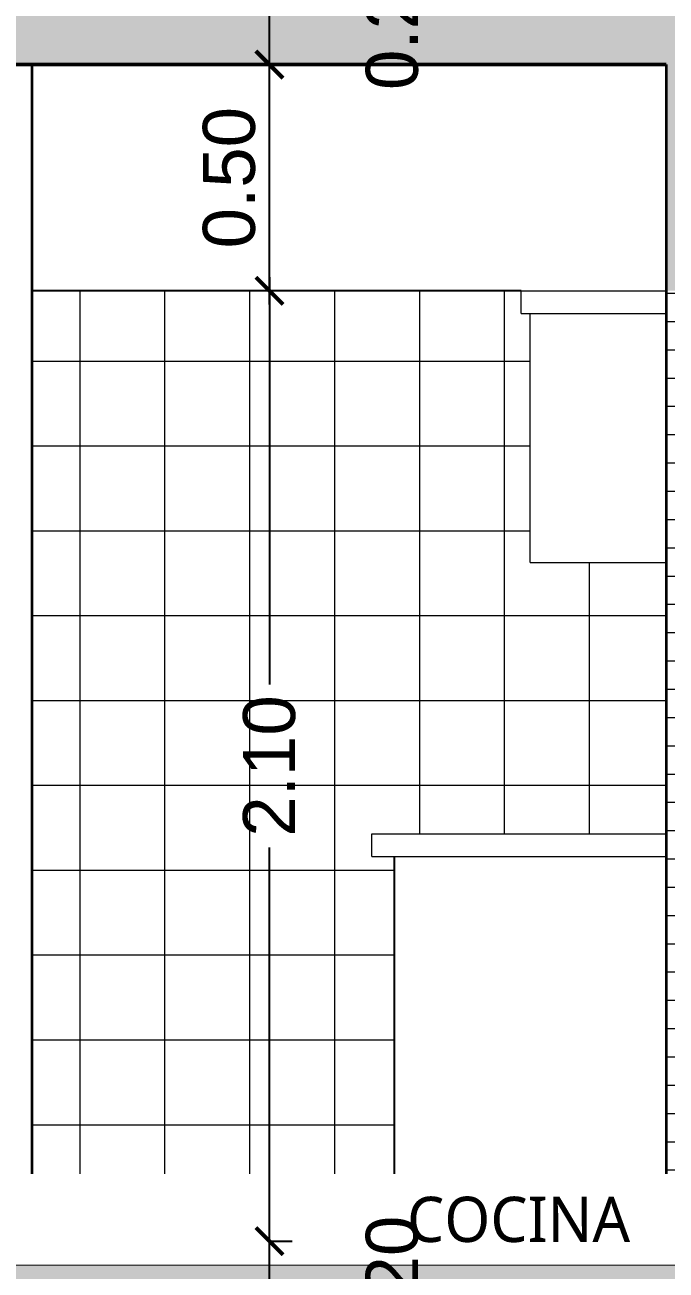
# Model space of a CAD drawing. Header units: feet. Extents: x -417 to 46, y -646 to -218.
# Drawn here: x -84.398 to -82.982, y -606.919 to -604.167 of the extents above; entities that cross this region are included whole.
import ezdxf

# ---------------------------------------------------------------- set-up
doc = ezdxf.new("R2010")
doc.units = ezdxf.units.FT
doc.header["$MEASUREMENT"] = 0
for name, color, linetype, lineweight in [('A-WALL', 4, 'Continuous', 25), ('DIM-COTAS', 1, 'Continuous', 5), ('MB', 2, 'Continuous', 20), ('muros', 4, 'Continuous', 50), ('Piso', 8, 'Continuous', 9), ('TXT', 2, 'Continuous', 9)]:
    doc.layers.add(name, color=color, linetype=linetype, lineweight=lineweight)
doc.layers.add('COCINA', color=2, linetype='Continuous')
doc.layers.add('DIM', color=10, linetype='Continuous')
doc.styles.add('ads', font='trebuc.ttf', dxfattribs={"height": 0.14})
doc.styles.get("Standard").update_dxf_attribs({"font": 'arial.ttf', "height": 0.115})
doc.dimstyles.new('KEILY', dxfattribs={"dimtxt": 0.115, "dimasz": 0.06, "dimexe": 0.05, "dimexo": 0.2, "dimgap": 0.03, "dimtad": 1, "dimzin": 1, "dimdsep": 46, "dimtxsty": 'Standard', "dimblk": 'ARCHTICK', "dimcen": 2.5, "dimdle": 0.03, "dimclrd": 256, "dimclre": 256, "dimclrt": 7, "dimadec": 0, "dimazin": 0, "dimtfac": 1, "dimtmove": 2, "dimatfit": 3, "dimfxl": 0.2, "dimfxlon": 1, "dimtolj": 1, "dimtzin": 1, "dimarcsym": 0})

# ---------------------------------------------------------------- blocks, each defined once
blk = doc.blocks.new('_ArchTick')
at = {"layer": 'DIM-COTAS', "color": 0, "const_width": 0.15}
blk.add_lwpolyline([(-0.5, -0.5), (0.5, 0.5)], dxfattribs=at)
blk = doc.blocks.new('*D2952')
at = {"layer": 'Defpoints', "color": 0, "transparency": 16777216}
for p in [(-84.0384, -606.8551), (-83.8579, -606.8551), (-84.0384, -607.0551)]:
    blk.add_point(p, dxfattribs=at)
at = {"layer": 'DIM', "lineweight": -2, "transparency": 16777216}
for p, q in [((-83.8579, -607.0851), (-83.8579, -606.8251)), ((-83.8579, -606.8551), (-83.8079, -606.8551)), ((-83.8579, -607.0551), (-83.8079, -607.0551))]:
    blk.add_line(p, q, dxfattribs=at)
at = {"layer": 'DIM', "lineweight": -2, "transparency": 16777216, "xscale": 0.06, "yscale": 0.06, "zscale": 0.06}
for p, rotation in [((-83.8579, -606.8551), 90), ((-83.8579, -607.0551), 270)]:
    blk.add_blockref('_ArchTick', p, dxfattribs=dict(at, rotation=rotation))
at = {"layer": 'DIM', "color": 7, "transparency": 16777216, "insert": (-83.5868, -606.9551), "char_height": 0.115, "attachment_point": 5, "rotation": 90}
blk.add_mtext('\\A1;0.20', dxfattribs=at)
blk = doc.blocks.new('*D2953')
at = {"layer": 'Defpoints', "color": 0, "transparency": 16777216}
for p in [(-83.8579, -604.7551), (-83.8579, -604.7551), (-84.0384, -606.8551)]:
    blk.add_point(p, dxfattribs=at)
at = {"layer": 'DIM', "lineweight": -2, "transparency": 16777216}
for p, q in [((-83.8579, -604.7251), (-83.8579, -605.625)), ((-83.8579, -604.7551), (-83.9079, -604.7551)), ((-83.8579, -606.8851), (-83.8579, -605.9852)), ((-83.8579, -606.8551), (-83.8079, -606.8551))]:
    blk.add_line(p, q, dxfattribs=at)
at = {"layer": 'DIM', "lineweight": -2, "transparency": 16777216, "xscale": 0.06, "yscale": 0.06, "zscale": 0.06}
for p, rotation in [((-83.8579, -604.7551), 90), ((-83.8579, -606.8551), 270)]:
    blk.add_blockref('_ArchTick', p, dxfattribs=dict(at, rotation=rotation))
at = {"layer": 'DIM', "color": 7, "transparency": 16777216, "insert": (-83.8579, -605.8051), "char_height": 0.115, "attachment_point": 5, "rotation": 90}
blk.add_mtext('\\A1;2.10', dxfattribs=at)
blk = doc.blocks.new('*D2954')
at = {"layer": 'Defpoints', "color": 0, "transparency": 16777216}
for p in [(-84.0384, -604.2551), (-83.8579, -604.2551), (-83.8579, -604.7551)]:
    blk.add_point(p, dxfattribs=at)
at = {"layer": 'DIM', "lineweight": -2, "transparency": 16777216}
for p, q in [((-83.8579, -604.7851), (-83.8579, -604.2251)), ((-83.8579, -604.2551), (-83.8079, -604.2551)), ((-83.8579, -604.7551), (-83.9079, -604.7551))]:
    blk.add_line(p, q, dxfattribs=at)
at = {"layer": 'DIM', "lineweight": -2, "transparency": 16777216, "xscale": 0.06, "yscale": 0.06, "zscale": 0.06}
for p, rotation in [((-83.8579, -604.2551), 90), ((-83.8579, -604.7551), 270)]:
    blk.add_blockref('_ArchTick', p, dxfattribs=dict(at, rotation=rotation))
at = {"layer": 'DIM', "color": 7, "transparency": 16777216, "insert": (-83.9466, -604.5051), "char_height": 0.115, "attachment_point": 5, "rotation": 90}
blk.add_mtext('\\A1;0.50', dxfattribs=at)
blk = doc.blocks.new('*D2955')
at = {"layer": 'Defpoints', "color": 0, "transparency": 16777216}
for p in [(-84.0384, -604.0551), (-83.8579, -604.0551), (-84.0384, -604.2551)]:
    blk.add_point(p, dxfattribs=at)
at = {"layer": 'DIM', "lineweight": -2, "transparency": 16777216}
for p, q in [((-83.8579, -604.2851), (-83.8579, -604.0251)), ((-83.8579, -604.0551), (-83.8079, -604.0551)), ((-83.8579, -604.2551), (-83.8079, -604.2551))]:
    blk.add_line(p, q, dxfattribs=at)
at = {"layer": 'DIM', "lineweight": -2, "transparency": 16777216, "xscale": 0.06, "yscale": 0.06, "zscale": 0.06}
for p, rotation in [((-83.8579, -604.0551), 90), ((-83.8579, -604.2551), 270)]:
    blk.add_blockref('_ArchTick', p, dxfattribs=dict(at, rotation=rotation))
at = {"layer": 'DIM', "color": 7, "transparency": 16777216, "insert": (-83.5868, -604.1551), "char_height": 0.115, "attachment_point": 5, "rotation": 90}
blk.add_mtext('\\A1;0.20', dxfattribs=at)

msp = doc.modelspace()

# ---------------------------------------------------------------- hatches: boundary and pattern name
at = {"layer": 'Piso'}
h = msp.add_hatch(dxfattribs=at)
h.set_pattern_fill('AR-CONC', color=256, scale=0.02)
h.set_pattern_definition([(50, (23.91135, -591.41036), (0.14345204, -0.01255043), [0.015, -0.165]), (355, (23.91135, -591.41036), (-0.02775027, 0.15043843), [0.012, -0.132]), (100.45144, (23.9233, -591.4114), (0.11570177, 0.137888), [0.01274804, -0.14022842]), (46.1842, (23.91135, -591.37036), (0.21344827, -0.03310386), [0.0225, -0.2475]), (96.63564, (23.92913, -591.37312), (0.1869324, 0.19482372), [0.01912207, -0.21034275]), (351.18416, (23.91135, -591.37036), (0.1869324, 0.1948237), [0.018, -0.198]), (21, (23.93135, -591.38036), (0.11938141, -0.08052378), [0.015, -0.165]), (326, (23.93135, -591.38036), (0.04866307, 0.14503), [0.012, -0.132]), (71.45144, (23.9413, -591.38707), (0.16804448, 0.06450623), [0.01274804, -0.14022842]), (37.5, (23.911347, -591.410356), (0.00243197, 0.06657877), [0, -0.1304, 0, -0.134, 0, -0.1325]), (7.5, (23.91135, -591.41036), (0.052613907, 0.078882342), [0, -0.0764, 0, -0.1274, 0, -0.0505]), (327.5, (23.866747, -591.410356), (0.106764487, -0.004510974), [0, -0.05, 0, -0.156, 0, -0.207]), (317.5, (23.84675, -591.41036), (0.116637234, 0.020021), [0, -0.065, 0, -0.1036, 0, -0.147])])
h.paths.add_polyline_path([(-93.7819, -604.7551), (-93.7819, -604.1051), (-71.9819, -604.1051), (-71.9819, -604.7551), (-72.1819, -604.7551), (-72.1819, -604.2551), (-74.1419, -604.2551), (-74.1419, -604.7551), (-74.2919, -604.7551), (-74.2919, -604.2551), (-76.0819, -604.2551), (-76.0819, -604.7551), (-76.2819, -604.7551), (-76.2819, -604.2551), (-77.8819, -604.2551), (-77.8819, -604.7551), (-78.0819, -604.7551), (-78.0819, -604.2551), (-82.7819, -604.2551), (-82.7819, -604.7551), (-82.9819, -604.7551), (-82.9819, -604.2551), (-87.6819, -604.2551), (-87.6819, -604.7551), (-87.8819, -604.7551), (-87.8819, -604.2551), (-89.4819, -604.2551), (-89.4819, -604.7551), (-89.6819, -604.7551), (-89.6819, -604.2551), (-91.4719, -604.2551), (-91.4719, -604.7551), (-91.6219, -604.7551), (-91.6219, -604.2551), (-93.5819, -604.2551), (-93.5819, -604.7551)])
h = msp.add_hatch(dxfattribs=at)
h.set_pattern_fill('NET', color=256, scale=1.5)
h.set_pattern_definition([(0, (23.91135, -591.41036), (0, 0.1875), []), (90, (23.91135, -591.41036), (-0.1875, 1e-17), [])])
h.paths.add_polyline_path([(-82.9819, -605.3551), (-83.2819, -605.3551), (-83.2819, -604.8051), (-83.3019, -604.8051), (-83.3019, -604.7551), (-84.3819, -604.7551), (-84.3819, -606.8551), (-83.6319, -606.8551), (-83.6319, -606.7551), (-83.5819, -606.7551), (-83.5819, -606.0051), (-83.6319, -606.0051), (-83.6319, -605.9551), (-82.9819, -605.9551)])
h = msp.add_hatch(dxfattribs=at)
h.set_pattern_fill('ANSI31', color=256, scale=0.5, angle=135)
h.set_pattern_definition([(180, (34.711347, -597.010356), (-7e-18, -0.0625), [])])
h.paths.add_polyline_path([(-82.7819, -604.7551), (-82.9819, -604.7551), (-82.9819, -606.9051), (-82.7819, -606.9051)])
h = msp.add_hatch(dxfattribs=at)
h.set_pattern_fill('AR-CONC', color=256, scale=0.02)
h.set_pattern_definition([(50, (23.91135, -594.21036), (0.14345204, -0.01255043), [0.015, -0.165]), (355, (23.91135, -594.21036), (-0.02775027, 0.15043843), [0.012, -0.132]), (100.45144, (23.9233, -594.2114), (0.11570177, 0.137888), [0.01274804, -0.14022842]), (46.1842, (23.91135, -594.17036), (0.21344827, -0.03310386), [0.0225, -0.2475]), (96.63564, (23.92913, -594.17312), (0.1869324, 0.19482372), [0.01912207, -0.21034275]), (351.18416, (23.91135, -594.17036), (0.1869324, 0.1948237), [0.018, -0.198]), (21, (23.93135, -594.18036), (0.11938141, -0.08052378), [0.015, -0.165]), (326, (23.93135, -594.18036), (0.04866307, 0.14503), [0.012, -0.132]), (71.45144, (23.9413, -594.18707), (0.16804448, 0.06450623), [0.01274804, -0.14022842]), (37.5, (23.911347, -594.210356), (0.00243197, 0.06657877), [0, -0.1304, 0, -0.134, 0, -0.1325]), (7.5, (23.91135, -594.21036), (0.052613907, 0.078882342), [0, -0.0764, 0, -0.1274, 0, -0.0505]), (327.5, (23.866747, -594.210356), (0.106764487, -0.004510974), [0, -0.05, 0, -0.156, 0, -0.207]), (317.5, (23.84675, -594.21036), (0.116637234, 0.020021), [0, -0.065, 0, -0.1036, 0, -0.147])])
h.paths.add_polyline_path([(-93.7819, -607.5551), (-93.7819, -606.9051), (-71.9819, -606.9051), (-71.9819, -607.5551), (-72.1819, -607.5551), (-72.1819, -607.0551), (-74.1419, -607.0551), (-74.1419, -607.5551), (-74.2919, -607.5551), (-74.2919, -607.0551), (-76.0819, -607.0551), (-76.0819, -607.5551), (-76.2819, -607.5551), (-76.2819, -607.0551), (-77.8819, -607.0551), (-77.8819, -607.5551), (-78.0819, -607.5551), (-78.0819, -607.0551), (-82.7819, -607.0551), (-82.7819, -607.5551), (-82.9819, -607.5551), (-82.9819, -607.0551), (-87.6819, -607.0551), (-87.6819, -607.5551), (-87.8819, -607.5551), (-87.8819, -607.0551), (-89.4819, -607.0551), (-89.4819, -607.5551), (-89.6819, -607.5551), (-89.6819, -607.0551), (-91.4719, -607.0551), (-91.4719, -607.5551), (-91.6219, -607.5551), (-91.6219, -607.0551), (-93.5819, -607.0551), (-93.5819, -607.5551)])

# ---------------------------------------------------------------- linework, layer by layer
for p, q in [((-87.6819, -604.2551), (-82.9819, -604.2551)), ((-83.3019, -604.7551), (-84.3819, -604.7551))]:
    msp.add_line(p, q)
at = {"layer": 'A-WALL', "lineweight": 35, "extrusion": (2.36783e-12, -8.94772e-16, -1)}
for p, q in [((-84.3819, -606.8551), (-84.3819, -604.2551)), ((-82.9819, -604.2551), (-82.9819, -606.9051))]:
    msp.add_line(p, q, dxfattribs=at)
at = {"layer": 'COCINA', "extrusion": (2.36659e-12, -8.94772e-16, -1)}
for p, q in [((-83.5819, -606.7551), (-83.5819, -606.0051)), ((-83.6319, -606.8551), (-83.6319, -606.7551))]:
    msp.add_line(p, q, dxfattribs=at)
at = {"layer": 'MB', "extrusion": (2.36659e-12, -8.94772e-16, -1)}
for p, q in [((-83.3019, -604.8051), (-83.3019, -604.7551)), ((-83.2819, -605.3551), (-83.2819, -604.8051))]:
    msp.add_line(p, q, dxfattribs=at)
at = {"layer": 'MB'}
for p, q in [((-83.3019, -604.7551), (-82.9819, -604.7551)), ((-83.3019, -604.8051), (-82.9819, -604.8051)), ((-83.2819, -605.3551), (-82.9819, -605.3551)), ((-83.6319, -605.9551), (-82.9819, -605.9551)), ((-83.6319, -606.0051), (-83.6319, -605.9551)), ((-83.6319, -606.0051), (-82.9819, -606.0051)), ((-83.6319, -606.7551), (-82.9819, -606.7551)), ((-87.6819, -606.8551), (-82.9819, -606.8551)), ((-87.6819, -606.9051), (-82.9819, -606.9051))]:
    msp.add_line(p, q, dxfattribs=at)
at = {"layer": 'muros'}
for p, q in [((-87.6819, -604.2551), (-82.9819, -604.2551)), ((-87.6819, -604.2551), (-82.9819, -604.2551)), ((-87.6819, -604.2551), (-82.9819, -604.2551)), ((-93.7819, -606.9051), (-71.9819, -606.9051))]:
    msp.add_line(p, q, dxfattribs=at)

# ---------------------------------------------------------------- dimensions: what is measured, and where the dimension line sits
at = {"layer": 'DIM'}
for base, p1, p2, picture, middle in [((-83.8579, -604.0551), (-84.0384, -604.2551), (-84.0384, -604.0551), '*D2955', (-83.5868, -604.1551)), ((-83.8579, -604.2551), (-83.8579, -604.7551), (-84.0384, -604.2551), '*D2954', (-83.9466, -604.5051))]:
    dim = msp.add_linear_dim(base=base, p1=p1, p2=p2, angle=90, dimstyle='KEILY', dxfattribs=at)
    dim.commit()
    dim.dimension.update_dxf_attribs({"geometry": picture, "text_midpoint": middle})

# ---------------------------------------------------------------- next in the draw order: texts
at = {"layer": 'TXT', "insert": (-83.3077, -606.757), "char_height": 0.1, "width": 2.688, "attachment_point": 2, "style": 'ads', "bg_fill": 2}
msp.add_mtext('COCINA', dxfattribs=at)

# ---------------------------------------------------------------- next in the draw order: texts
at = {"layer": 'TXT', "insert": (-82.4561, -606.757), "char_height": 0.1, "width": 2.688, "attachment_point": 2, "style": 'ads', "bg_fill": 2}
msp.add_mtext('COCINA', dxfattribs=at)

# ---------------------------------------------------------------- next in the draw order: dimensions: what is measured, and where the dimension line sits
at = {"layer": 'DIM'}
dim = msp.add_linear_dim(base=(-83.8579, -604.7551), p1=(-84.0384, -606.8551), p2=(-83.8579, -604.7551), angle=90, dimstyle='KEILY', dxfattribs=at)
dim.commit()
dim.dimension.update_dxf_attribs({"geometry": '*D2953', "text_midpoint": (-83.8579, -605.8051), "dimtype": 160})
dim = msp.add_linear_dim(base=(-83.8579, -606.8551), p1=(-84.0384, -607.0551), p2=(-84.0384, -606.8551), angle=90, dimstyle='KEILY', dxfattribs=at)
dim.commit()
dim.dimension.update_dxf_attribs({"geometry": '*D2952', "text_midpoint": (-83.5868, -606.9551)})

doc.saveas('drawing.dxf')
